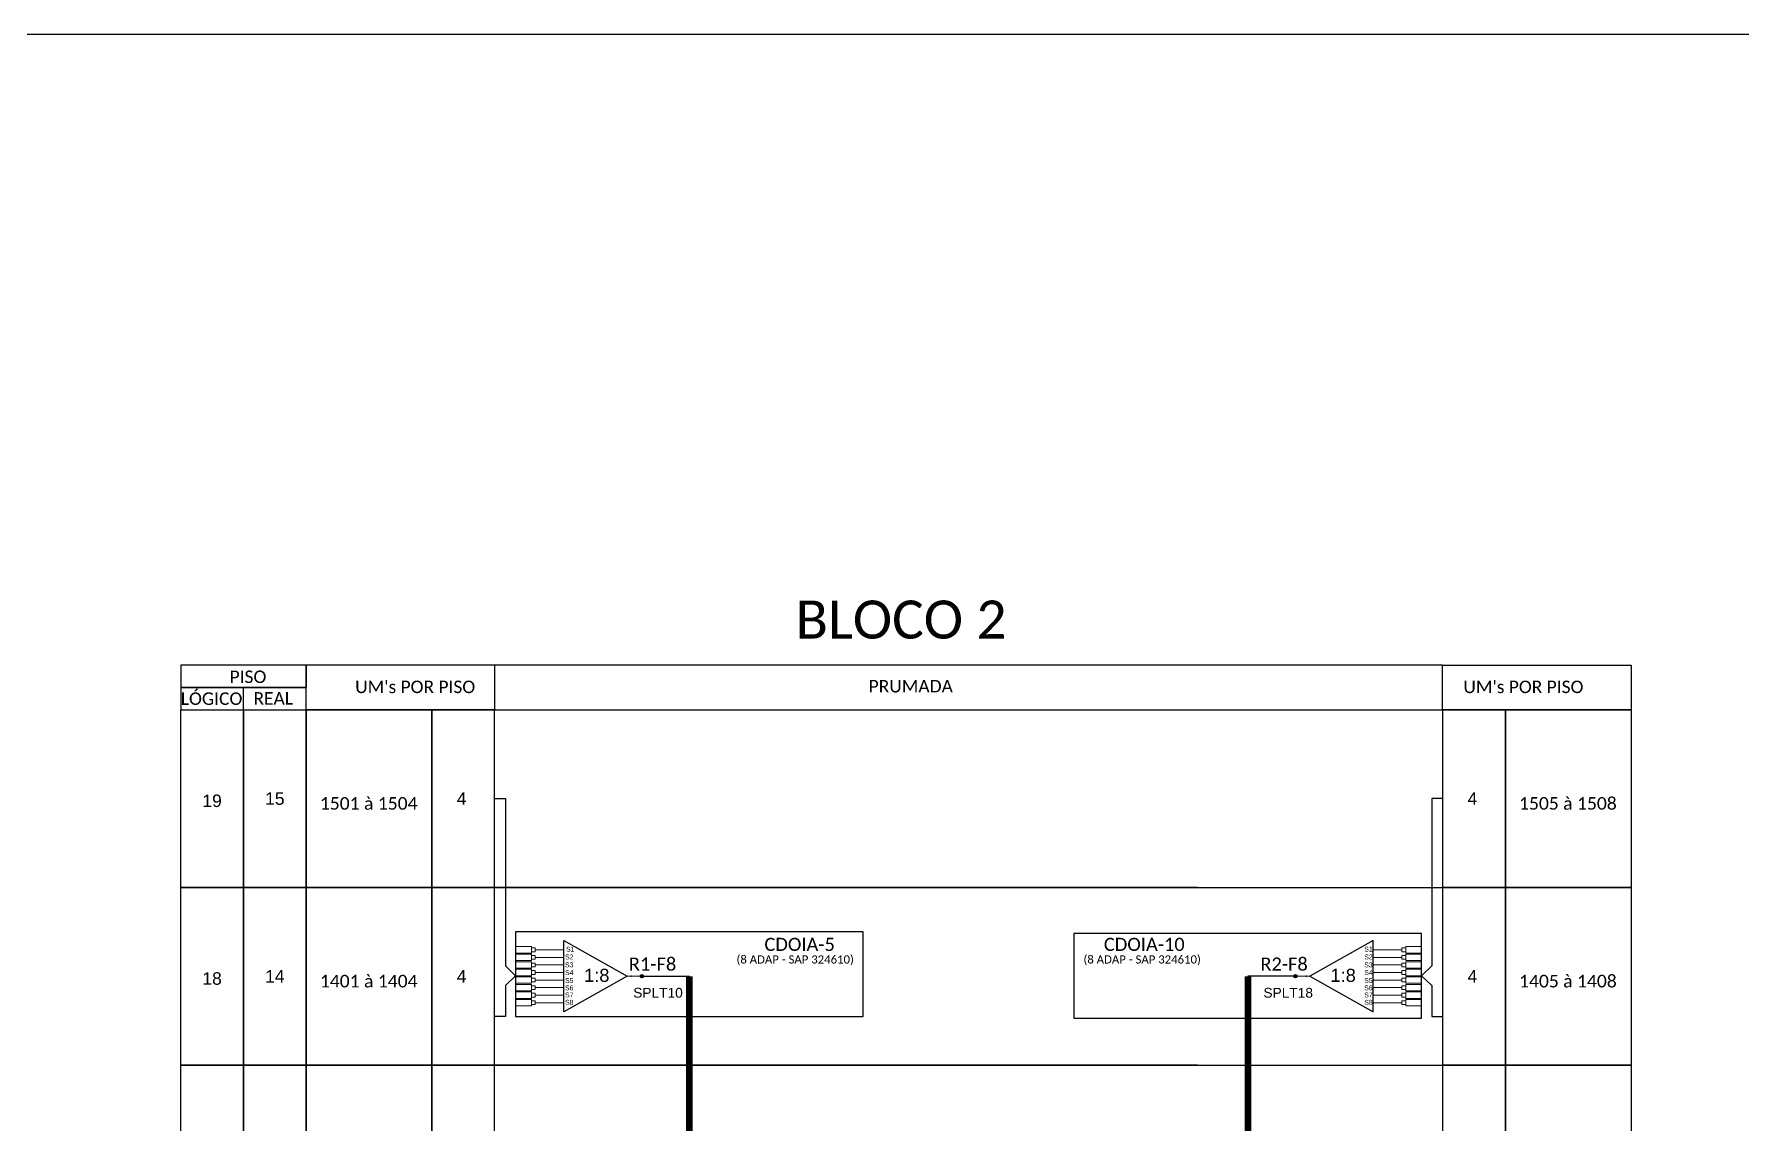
# Model space of a CAD drawing. Header units: millimetres. Extents: x 688550 to 690417, y 7458888 to 7459543.
# Drawn here: x 689013.1 to 689244.8, y 7459395.5 to 7459543.2 of the extents above; entities that cross this region are included whole.
import ezdxf
from ezdxf.enums import TextEntityAlignment as Align

# ---------------------------------------------------------------- set-up
doc = ezdxf.new("R2010")
doc.units = ezdxf.units.MM
doc.header["$LTSCALE"] = 3
doc.header["$MEASUREMENT"] = 0
doc.layers.add('label_cabos', color=7, linetype='Continuous')
doc.styles.add('ARIAL', font='arial.ttf')
doc.styles.add('WMF-Calibri0', font='calibri.ttf')

# ---------------------------------------------------------------- blocks, each defined once
blk = doc.blocks.new('SPLT_1-8_SC-APC')
at = {"color": 1}
blk.add_lwpolyline([(-7.37, -2.1), (-17.04, -7.55), (-7.37, -13), (-7.37, -2.1)], dxfattribs=at)
at = {"color": 3, "lineweight": 0}
for points in [[(-2.99, -3.51), (-7.37, -3.51)], [(-7.37, -4.66), (-2.99, -4.66)], [(-2.41, -3.02), (-2.41, -4)], [(-2.41, -3.02), (0, -3.02)], [(-2.41, -4), (0, -4)], [(-2.41, -4.17), (-2.41, -5.16)], [(-2.41, -4.17), (0, -4.17)], [(-2.41, -5.16), (0, -5.16)], [(-7.37, -5.82), (-2.99, -5.82)], [(-7.37, -6.97), (-2.99, -6.97)], [(-2.41, -5.32), (-2.41, -6.31)], [(-2.41, -5.32), (0, -5.32)], [(-2.41, -6.31), (0, -6.31)], [(-2.41, -6.48), (-2.41, -7.46)], [(-2.41, -6.48), (0, -6.48)], [(-2.41, -7.46), (0, -7.46)], [(-2.41, -7.63), (-2.41, -8.62)], [(-2.41, -7.63), (0, -7.63)], [(-7.37, -8.12), (-2.99, -8.12)], [(-7.37, -9.28), (-2.99, -9.28)], [(-7.37, -10.43), (-2.99, -10.43)], [(-2.41, -8.62), (0, -8.62)], [(-2.41, -8.78), (-2.41, -9.77)], [(-2.41, -8.78), (0, -8.78)], [(-2.41, -9.77), (0, -9.77)], [(-2.41, -9.94), (-2.41, -10.92)], [(-2.41, -9.94), (0, -9.94)], [(-7.37, -11.58), (-2.99, -11.58)], [(-2.41, -10.92), (0, -10.92)], [(-2.41, -11.09), (-2.41, -12.08)], [(-2.41, -11.09), (0, -11.09)], [(-2.41, -12.08), (0, -12.08)]]:
    blk.add_lwpolyline(points, dxfattribs=at)
for points in [[(-2.99, -3.22), (-2.41, -3.22), (-2.41, -3.8), (-2.99, -3.8)], [(-2.99, -4.38), (-2.41, -4.38), (-2.41, -4.95), (-2.99, -4.95)], [(-2.99, -5.53), (-2.41, -5.53), (-2.41, -6.1), (-2.99, -6.1)], [(-2.99, -6.68), (-2.41, -6.68), (-2.41, -7.26), (-2.99, -7.26)], [(-2.99, -7.84), (-2.41, -7.84), (-2.41, -8.41), (-2.99, -8.41)], [(-2.99, -8.99), (-2.41, -8.99), (-2.41, -9.56), (-2.99, -9.56)], [(-2.99, -10.14), (-2.41, -10.14), (-2.41, -10.72), (-2.99, -10.72)], [(-2.99, -11.3), (-2.41, -11.3), (-2.41, -11.87), (-2.99, -11.87)]]:
    blk.add_lwpolyline(points, close=True, dxfattribs=at)
at = {"color": 1, "lineweight": 0}
blk.add_lwpolyline([(-17.04, -7.55), (-19.26, -7.55)], dxfattribs=at)
at = {"color": 1, "style": 'ARIAL'}
for s, height, p in [('S1', 0.75, (-8.74, -3.78)), ('S2', 0.75, (-8.74, -4.97)), ('1:8', 2, (-13.91, -8.4)), ('S3', 0.75, (-8.74, -6.18)), ('S4', 0.75, (-8.74, -7.36)), ('S5', 0.75, (-8.74, -8.57)), ('S6', 0.75, (-8.74, -9.69)), ('S7', 0.75, (-8.74, -10.78)), ('S8', 0.75, (-8.74, -11.9))]:
    blk.add_text(s, height=height, dxfattribs=at).set_placement(p)
blk = doc.blocks.new('SPLITTER_')
blk.add_point((0, 0))
at = {"style": 'ARIAL', "flags": 4}
blk.add_attdef('SPLT', (0, -3.26), '', height=1.5, dxfattribs=at)
blk = doc.blocks.new('SPLT_1-8_SC-APC_ESQ')
at = {"color": 1}
blk.add_lwpolyline([(7.37, -2.1), (17.04, -7.55), (7.37, -13), (7.37, -2.1)], dxfattribs=at)
at = {"color": 3, "lineweight": 0}
for points in [[(2.41, -3.02), (0, -3.02)], [(2.41, -4), (0, -4)], [(2.41, -4.17), (0, -4.17)], [(2.41, -5.16), (0, -5.16)], [(2.41, -3.02), (2.41, -4)], [(2.41, -4.17), (2.41, -5.16)], [(2.99, -3.51), (7.37, -3.51)], [(7.37, -4.66), (2.99, -4.66)], [(2.41, -5.32), (0, -5.32)], [(2.41, -6.31), (0, -6.31)], [(2.41, -6.48), (0, -6.48)], [(2.41, -7.46), (0, -7.46)], [(2.41, -7.63), (0, -7.63)], [(2.41, -5.32), (2.41, -6.31)], [(2.41, -6.48), (2.41, -7.46)], [(2.41, -7.63), (2.41, -8.62)], [(7.37, -5.82), (2.99, -5.82)], [(7.37, -6.97), (2.99, -6.97)], [(2.41, -8.62), (0, -8.62)], [(2.41, -8.78), (0, -8.78)], [(2.41, -9.77), (0, -9.77)], [(2.41, -9.94), (0, -9.94)], [(2.41, -8.78), (2.41, -9.77)], [(2.41, -9.94), (2.41, -10.92)], [(7.37, -8.12), (2.99, -8.12)], [(7.37, -9.28), (2.99, -9.28)], [(7.37, -10.43), (2.99, -10.43)], [(2.41, -10.92), (0, -10.92)], [(2.41, -11.09), (0, -11.09)], [(2.41, -12.08), (0, -12.08)], [(2.41, -11.09), (2.41, -12.08)], [(7.37, -11.58), (2.99, -11.58)]]:
    blk.add_lwpolyline(points, dxfattribs=at)
for points in [[(2.99, -3.22), (2.41, -3.22), (2.41, -3.8), (2.99, -3.8)], [(2.99, -4.38), (2.41, -4.38), (2.41, -4.95), (2.99, -4.95)], [(2.99, -5.53), (2.41, -5.53), (2.41, -6.1), (2.99, -6.1)], [(2.99, -6.68), (2.41, -6.68), (2.41, -7.26), (2.99, -7.26)], [(2.99, -7.84), (2.41, -7.84), (2.41, -8.41), (2.99, -8.41)], [(2.99, -8.99), (2.41, -8.99), (2.41, -9.56), (2.99, -9.56)], [(2.99, -10.14), (2.41, -10.14), (2.41, -10.72), (2.99, -10.72)], [(2.99, -11.3), (2.41, -11.3), (2.41, -11.87), (2.99, -11.87)]]:
    blk.add_lwpolyline(points, close=True, dxfattribs=at)
at = {"color": 1, "lineweight": 0}
blk.add_lwpolyline([(17.04, -7.55), (19.26, -7.55)], dxfattribs=at)
at = {"color": 1, "style": 'ARIAL'}
for s, height, p in [('S2', 0.75, (7.56, -4.97)), ('S1', 0.75, (7.7, -3.78)), ('S5', 0.75, (7.55, -8.57)), ('S3', 0.75, (7.55, -6.18)), ('S4', 0.75, (7.55, -7.36)), ('1:8', 2, (10.45, -8.4)), ('S6', 0.75, (7.55, -9.69)), ('S7', 0.75, (7.55, -10.78)), ('S8', 0.75, (7.55, -11.9))]:
    blk.add_text(s, height=height, dxfattribs=at).set_placement(p)

msp = doc.modelspace()

# ---------------------------------------------------------------- hatches: boundary and pattern name
h = msp.add_hatch(color=3)
h.dxf.hatch_style = 1
edge = h.paths.add_edge_path()
edge.add_arc((689095.58, 7459415.49), 0.228, 0, 360)
h = msp.add_hatch(color=3)
h.dxf.hatch_style = 1
edge = h.paths.add_edge_path()
edge.add_arc((689184.23, 7459415.49), 0.228, 0, 360)

# ---------------------------------------------------------------- linework, layer by layer
for p, q in [((689204.2, 7459457.69), (689050.04, 7459457.69)), ((689050.04, 7459457.69), (689050.04, 7459457.69)), ((689050.04, 7459457.69), (689050.04, 7459454.66)), ((689050.04, 7459451.64), (689170.96, 7459451.64)), ((689050.04, 7459427.54), (689050.04, 7459451.64)), ((689050.04, 7459451.64), (689204.2, 7459451.64)), ((689170.96, 7459427.54), (689050.04, 7459427.54)), ((689050.04, 7459427.54), (689204.21, 7459427.54)), ((689050.04, 7459403.44), (689050.04, 7459427.54)), ((689170.96, 7459403.44), (689050.04, 7459403.44)), ((689050.04, 7459403.44), (689204.21, 7459403.44)), ((689050.04, 7459379.34), (689050.04, 7459403.44))]:
    msp.add_line(p, q)
for points in [[(688549.81, 7459543.25), (689476.45, 7459543.25), (689476.45, 7458888.05), (688549.81, 7458888.05)], [(689033.01, 7459451.64), (689041.53, 7459451.64), (689041.53, 7459427.54), (689033.01, 7459427.54)], [(689041.53, 7459451.64), (689050.04, 7459451.64), (689050.04, 7459427.54), (689041.53, 7459427.54)], [(689067.08, 7459451.64), (689050.04, 7459451.64), (689050.04, 7459427.54), (689067.08, 7459427.54)], [(689075.6, 7459451.64), (689067.08, 7459451.64), (689067.08, 7459427.54), (689075.6, 7459427.54)], [(689204.21, 7459451.64), (689212.73, 7459451.64), (689212.73, 7459427.54), (689204.21, 7459427.54)], [(689212.73, 7459451.64), (689229.76, 7459451.64), (689229.76, 7459427.54), (689212.73, 7459427.54)], [(689033.01, 7459427.54), (689041.53, 7459427.54), (689041.53, 7459403.44), (689033.01, 7459403.44)], [(689041.53, 7459427.54), (689050.04, 7459427.54), (689050.04, 7459403.44), (689041.53, 7459403.44)], [(689067.08, 7459427.54), (689050.04, 7459427.54), (689050.04, 7459403.44), (689067.08, 7459403.44)], [(689075.6, 7459427.54), (689067.08, 7459427.54), (689067.08, 7459403.44), (689075.6, 7459403.44)], [(689204.21, 7459427.54), (689212.73, 7459427.54), (689212.73, 7459403.44), (689204.21, 7459403.44)], [(689212.73, 7459427.54), (689229.76, 7459427.54), (689229.76, 7459403.44), (689212.73, 7459403.44)], [(689033.01, 7459403.44), (689041.53, 7459403.44), (689041.53, 7459379.34), (689033.01, 7459379.34)], [(689041.53, 7459403.44), (689050.04, 7459403.44), (689050.04, 7459379.34), (689041.53, 7459379.34)], [(689067.08, 7459403.44), (689050.04, 7459403.44), (689050.04, 7459379.34), (689067.08, 7459379.34)], [(689075.6, 7459403.44), (689067.08, 7459403.44), (689067.08, 7459379.34), (689075.6, 7459379.34)], [(689204.21, 7459403.44), (689212.73, 7459403.44), (689212.73, 7459379.34), (689204.21, 7459379.34)], [(689212.73, 7459403.44), (689229.76, 7459403.44), (689229.76, 7459379.34), (689212.73, 7459379.34)]]:
    msp.add_lwpolyline(points, close=True)
at = {"color": 0}
for points in [[(689033.01, 7459454.66), (689050.04, 7459454.66), (689050.04, 7459457.69), (689033.01, 7459457.69)], [(689033.01, 7459451.64), (689050.04, 7459451.64), (689050.04, 7459454.66), (689033.01, 7459454.66)]]:
    msp.add_lwpolyline(points, close=True, dxfattribs=at)
for points in [[(689075.61, 7459451.64), (689075.61, 7459457.69)], [(689204.2, 7459451.64), (689204.2, 7459457.69)], [(689041.53, 7459451.64), (689041.53, 7459454.66)]]:
    msp.add_lwpolyline(points)
at = {"color": 3}
for points in [[(689075.6, 7459439.59), (689077.06, 7459439.59), (689077.06, 7459423.89), (689077.06, 7459423.89), (689077.06, 7459423.89), (689077.06, 7459416.9), (689078.45, 7459415.56), (689077.06, 7459414.22), (689077.06, 7459410.02), (689075.6, 7459410.02)], [(689204.21, 7459439.59), (689202.75, 7459439.59), (689202.74, 7459423.89), (689202.74, 7459423.89), (689202.74, 7459423.89), (689202.74, 7459416.9), (689201.35, 7459415.56), (689202.74, 7459414.22), (689202.74, 7459410.02), (689204.21, 7459410.02)]]:
    msp.add_lwpolyline(points, dxfattribs=at)
at = {"color": 1}
for points in [[(689125.61, 7459421.51), (689078.45, 7459421.51), (689078.45, 7459410.02), (689125.61, 7459410.02)], [(689201.35, 7459421.31), (689154.19, 7459421.31), (689154.19, 7459409.81), (689201.35, 7459409.81)]]:
    msp.add_lwpolyline(points, close=True, dxfattribs=at)
at = {"color": 5}
msp.add_lwpolyline([(689095.58, 7459415.49), (689102.02, 7459415.49)], dxfattribs=at)
at = {"color": 5, "const_width": 0.888}
msp.add_lwpolyline([(689102.02, 7459415.49), (689102.02, 7459006.07)], dxfattribs=at)
at = {"color": 6, "const_width": 0.888}
msp.add_lwpolyline([(689177.79, 7458988.26), (689177.79, 7459415.49)], dxfattribs=at)
at = {"color": 6}
msp.add_lwpolyline([(689184.23, 7459415.49), (689177.79, 7459415.49)], dxfattribs=at)
at = {"color": 3}
for centre in [(689095.58, 7459415.49), (689184.23, 7459415.49)]:
    msp.add_circle(centre, 0.228, dxfattribs=at)
at = {"layer": 'label_cabos', "linetype": 'Continuous'}
msp.add_lwpolyline([(689229.76, 7459451.64), (689204.2, 7459451.64), (689204.2, 7459457.69), (689229.76, 7459457.69)], close=True, dxfattribs=at)

# ---------------------------------------------------------------- block references
at = {"xscale": 0.887679352350533, "yscale": 0.8876793525218963, "zscale": 0.887679352350533}
msp.add_blockref('SPLT_1-8_SC-APC_ESQ', (689078.45, 7459422.19), dxfattribs=at)
at = {"color": 3, "xscale": 0.887679352350533, "yscale": 0.8876793525218963, "zscale": 0.887679352350533}
msp.add_blockref('SPLT_1-8_SC-APC', (689201.33, 7459422.19), dxfattribs=at)
ref = msp.add_blockref('SPLITTER_', (689094.12, 7459415.49), dxfattribs=dict(xscale=0.887679352350533, yscale=0.8876793525218963, zscale=0.887679352350533))
ref.add_attrib('SPLT', 'SPLT10', (689094.4, 7459412.59), dxfattribs={"height": 1.332, "style": 'ARIAL'})
ref = msp.add_blockref('SPLITTER_', (689185.69, 7459415.49), dxfattribs=dict(xscale=-0.887679352350533, yscale=0.8876793525218963, zscale=0.8876793523500002))
ref.add_attrib('SPLT', 'SPLT18', (689179.89, 7459412.59), dxfattribs={"height": 1.332, "style": 'ARIAL'})

# ---------------------------------------------------------------- texts
at = {"color": 0, "style": 'WMF-Calibri0'}
for s, height, p in [('BLOCO 2', 5.165, (689116.43, 7459461.28)), ('     PISO', 1.693, (689036.66, 7459455.26)), ('  LÓGICO', 1.693, (689031.84, 7459452.29)), ("UM's POR PISO", 1.6928, (689056.68, 7459453.89)), ('PRUMADA', 1.693, (689126.34, 7459453.98)), ("UM's POR PISO", 1.6928, (689207.02, 7459453.89)), ('    REAL', 1.693, (689040.5, 7459452.33))]:
    msp.add_text(s, height=height, dxfattribs=at).set_placement(p)
at = {"style": 'WMF-Calibri0'}
for s, p in [('1501 à 1504', (689051.89, 7459438.08)), ('1505 à 1508', (689214.57, 7459438.08)), ('1401 à 1404', (689051.89, 7459413.98)), ('1405 à 1408', (689214.57, 7459413.98))]:
    msp.add_text(s, height=1.7053, dxfattribs=at).set_placement(p)
at = {"color": 1, "style": 'WMF-Calibri0'}
for s, p in [('CDOIA-5', (689112.2, 7459418.93)), ('CDOIA-10', (689158.25, 7459418.93))]:
    msp.add_text(s, height=1.775, dxfattribs=at).set_placement(p)
at = {"color": 5, "style": 'WMF-Calibri0'}
msp.add_text('R1-F8', height=1.775, dxfattribs=at).set_placement((689093.81, 7459416.26))
at = {"color": 1, "style": 'WMF-Calibri0'}
for p in [(689116.37, 7459417.22), (689163.44, 7459417.22)]:
    msp.add_text('(8 ADAP - SAP 324610)', height=1.1096, dxfattribs=at).set_placement(p, align=Align.CENTER)
at = {"color": 6, "style": 'WMF-Calibri0'}
msp.add_text('R2-F8', height=1.775, dxfattribs=at).set_placement((689179.48, 7459416.26))
at = {"style": 'ARIAL', "flags": 12}
for tag, p in [('15', (689045.78, 7459439.59)), ('4', (689071.12, 7459439.59)), ('4', (689208.24, 7459439.59)), ('19', (689037.27, 7459439.29)), ('18', (689037.27, 7459415.19)), ('14', (689045.78, 7459415.49)), ('4', (689071.12, 7459415.49)), ('4', (689208.24, 7459415.49))]:
    msp.add_attdef(tag, text='XX', height=1.693, dxfattribs=at).set_placement(p, align=Align.MIDDLE_CENTER)

doc.saveas('drawing.dxf')
